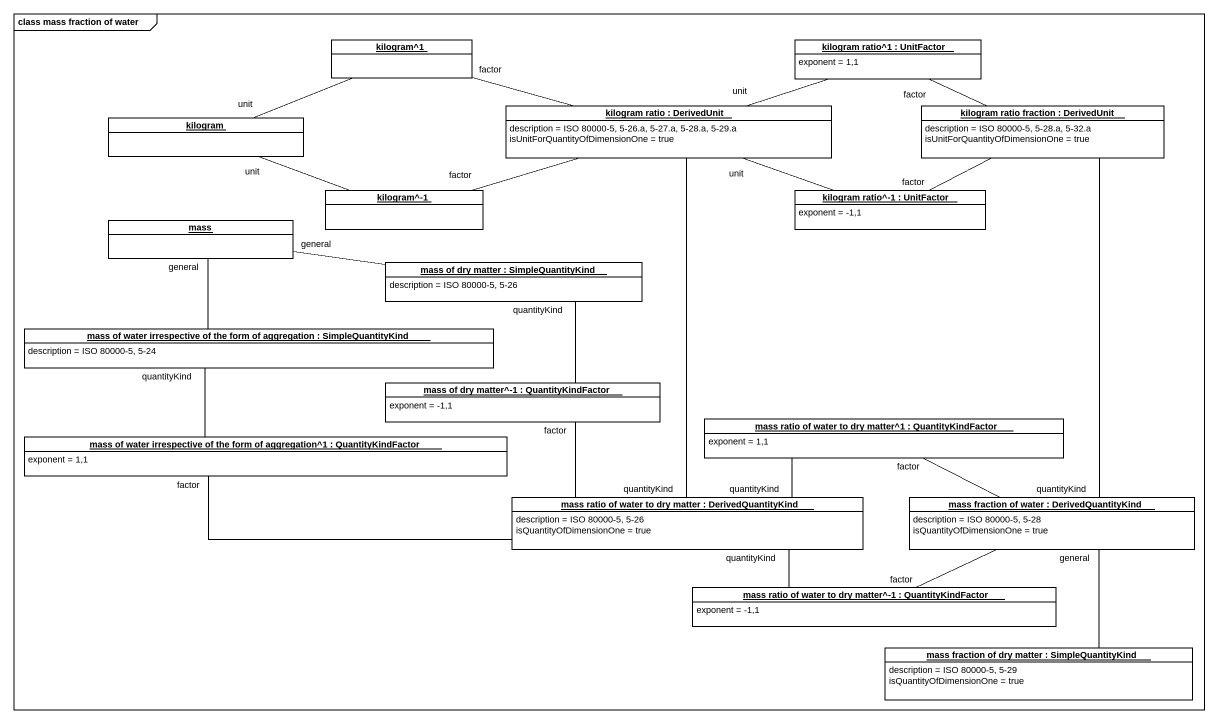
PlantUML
@startuml
mainframe class mass fraction of water
hide circle
hide empty members
object "kilogram^1" as kilogram_1 #FFFFFF
object "kilogram ratio^1 : UnitFactor" as kilogram_ratio_1 #FFFFFF {
  exponent = 1,1
}
object kilogram #FFFFFF
object "kilogram ratio : DerivedUnit" as kilogram_ratio #FFFFFF {
  description = ISO 80000-5, 5-26.a, 5-27.a, 5-28.a, 5-29.a
  isUnitForQuantityOfDimensionOne = true
}
object "kilogram ratio fraction : DerivedUnit" as kilogram_ratio_fraction #FFFFFF {
  description = ISO 80000-5, 5-28.a, 5-32.a
  isUnitForQuantityOfDimensionOne = true
}
object "kilogram^-1" as kilogram_1_2 #FFFFFF
object "kilogram ratio^-1 : UnitFactor" as kilogram_ratio_1_2 #FFFFFF {
  exponent = -1,1
}
object mass #FFFFFF
object "mass of dry matter : SimpleQuantityKind" as mass_of_dry_matter #FFFFFF {
  description = ISO 80000-5, 5-26
}
object "mass of water irrespective of the form of aggregation : SimpleQuantityKind" as mass_of_water_irrespective #FFFFFF {
  description = ISO 80000-5, 5-24
}
object "mass of dry matter^-1 : QuantityKindFactor" as mass_of_dry_matter_1 #FFFFFF {
  exponent = -1,1
}
object "mass of water irrespective of the form of aggregation^1 : QuantityKindFactor" as mass_of_water_irrespective_2 #FFFFFF {
  exponent = 1,1
}
object "mass ratio of water to dry matter^1 : QuantityKindFactor" as mass_ratio_of_water_to_dry #FFFFFF {
  exponent = 1,1
}
object "mass ratio of water to dry matter : DerivedQuantityKind" as mass_ratio_of_water_to_dry_2 #FFFFFF {
  description = ISO 80000-5, 5-26
  isQuantityOfDimensionOne = true
}
object "mass fraction of water : DerivedQuantityKind" as mass_fraction_of_water #FFFFFF {
  description = ISO 80000-5, 5-28
  isQuantityOfDimensionOne = true
}
object "mass ratio of water to dry matter^-1 : QuantityKindFactor" as mass_ratio_of_water_to_dry_3 #FFFFFF {
  exponent = -1,1
}
object "mass fraction of dry matter : SimpleQuantityKind" as mass_fraction_of_dry_matter #FFFFFF {
  description = ISO 80000-5, 5-29
  isQuantityOfDimensionOne = true
}
kilogram_1 -right- kilogram_ratio : factor
kilogram_ratio_1 -right- kilogram_ratio_fraction : factor
kilogram -right- kilogram_1 : unit
kilogram -right- kilogram_1_2 : unit
kilogram_ratio -right- kilogram_ratio_1 : unit
kilogram_ratio -right- kilogram_ratio_1_2 : unit
kilogram_ratio -- mass_ratio_of_water_to_dry_2 : quantityKind
kilogram_ratio_fraction -- mass_fraction_of_water : quantityKind
kilogram_1_2 -right- kilogram_ratio : factor
kilogram_ratio_1_2 -right- kilogram_ratio_fraction : factor
mass_of_dry_matter -left- mass : general
mass_of_dry_matter -- mass_of_dry_matter_1 : quantityKind
mass_of_water_irrespective -up- mass : general
mass_of_water_irrespective -- mass_of_water_irrespective_2 : quantityKind
mass_of_dry_matter_1 -- mass_ratio_of_water_to_dry_2 : factor
mass_of_water_irrespective_2 -right- mass_ratio_of_water_to_dry_2 : factor
mass_ratio_of_water_to_dry -right- mass_fraction_of_water : factor
mass_ratio_of_water_to_dry_2 -right- mass_ratio_of_water_to_dry : quantityKind
mass_ratio_of_water_to_dry_2 -right- mass_ratio_of_water_to_dry_3 : quantityKind
mass_ratio_of_water_to_dry_3 -right- mass_fraction_of_water : factor
mass_fraction_of_dry_matter -up- mass_fraction_of_water : general
@enduml
